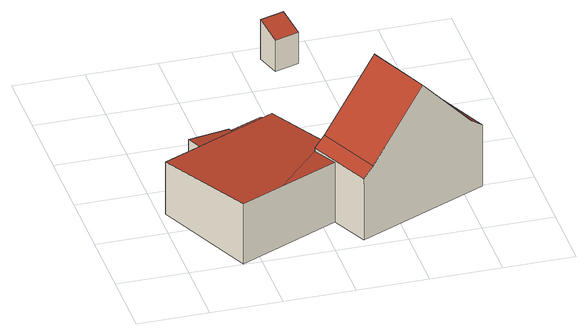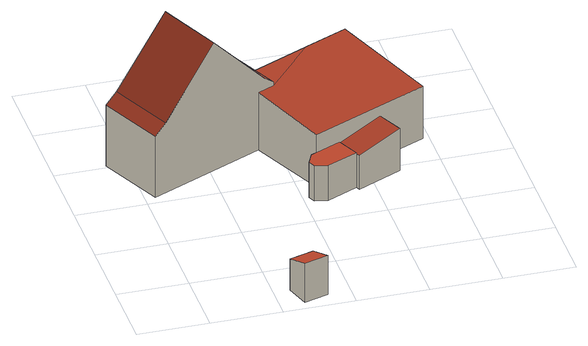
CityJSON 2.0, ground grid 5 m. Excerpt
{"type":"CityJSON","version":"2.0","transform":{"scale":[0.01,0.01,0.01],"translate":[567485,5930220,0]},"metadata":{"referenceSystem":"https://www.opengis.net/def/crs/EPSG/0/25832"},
"CityObjects":{
"building1":{"type":"Building","attributes":{"Grundfläche 2D":"132.616856","Grundhöhe NN":"0.861"},"geometry":[{"type":"Solid","lod":"3","boundaries":[[[[0,1,2,3,4]],[[5,6,7]],[[8,9,6,5,10,11,12]],[[13,14,15,16,17,18,19]],[[20,21,22,23]],[[20,24,25,21]],[[26,27,28,23,22]],[[27,29,30,28]],[[4,3,31,32]],[[0,4,32,33]],[[1,0,33,34]],[[10,35,36,18,11]],[[2,1,34,37,8,12,11,18,17]],[[9,8,37,38]],[[7,6,9,38,39]],[[16,3,2,17]],[[18,36,40,19]],[[13,19,40,41]],[[14,13,41,42]],[[15,43,31,3,16]],[[15,14,42,43]],[[25,24,44,45]],[[5,29,27,26,22,21,25,45,35,10]],[[46,30,29,5,7,39]],[[24,20,23,28,30,46,44]],[[31,43,42,41,40,36,35,45,44,46,39,38,37,34,33,32]]]],"semantics":{"surfaces":[{"type":"RoofSurface"},{"type":"WallSurface"},{"type":"GroundSurface"}],"values":[[0,0,0,0,0,0,0,0,1,1,1,1,1,1,1,1,1,1,1,1,1,1,1,1,1,2]]}}]},
"building2":{"type":"Building","attributes":{"Grundfläche 2D":"3.305118","Grundhöhe NN":"0.825"},"geometry":[{"type":"Solid","lod":"3","boundaries":[[[[47,48,49,50]],[[51,52,50,49]],[[52,53,47,50]],[[53,54,48,47]],[[54,51,49,48]],[[54,53,52,51]]]],"semantics":{"surfaces":[{"type":"RoofSurface"},{"type":"WallSurface"},{"type":"GroundSurface"}],"values":[[0,1,1,1,1,2]]}}]}
},
"vertices":[
[295,1061,414],[379,876,414],[698,1021,350],[626,1180,350],[614,1206,350],[1004,514,537],[671,139,551],[1088,329,549],[44,723,492],[372,3,552],[1121,568,537],[877,1102,492],[379,876,492],[959,1209,357],[935,1260,357],[845,1279,357],[626,1180,357],[698,1021,357],[877,1102,357],[918,1121,357],[2054,445,631],[1847,899,631],[1470,727,1081],[1673,273,1081],[2136,482,564],[1929,936,564],[1121,568,680],[1079,549,631],[1284,98,631],[1004,514,564],[1209,64,564],[626,1180,86],[614,1206,86],[295,1061,86],[379,876,86],[1121,568,86],[877,1102,86],[44,723,86],[372,3,86],[1088,329,86],[918,1121,86],[959,1209,86],[935,1260,86],[845,1279,86],[2136,482,86],[1929,936,86],[1209,64,86],
[1383,2249,324],[1330,2425,387],[1158,2373,387],[1211,2197,324],[1158,2373,82],[1211,2197,82],[1383,2249,82],[1330,2425,82]
]}
